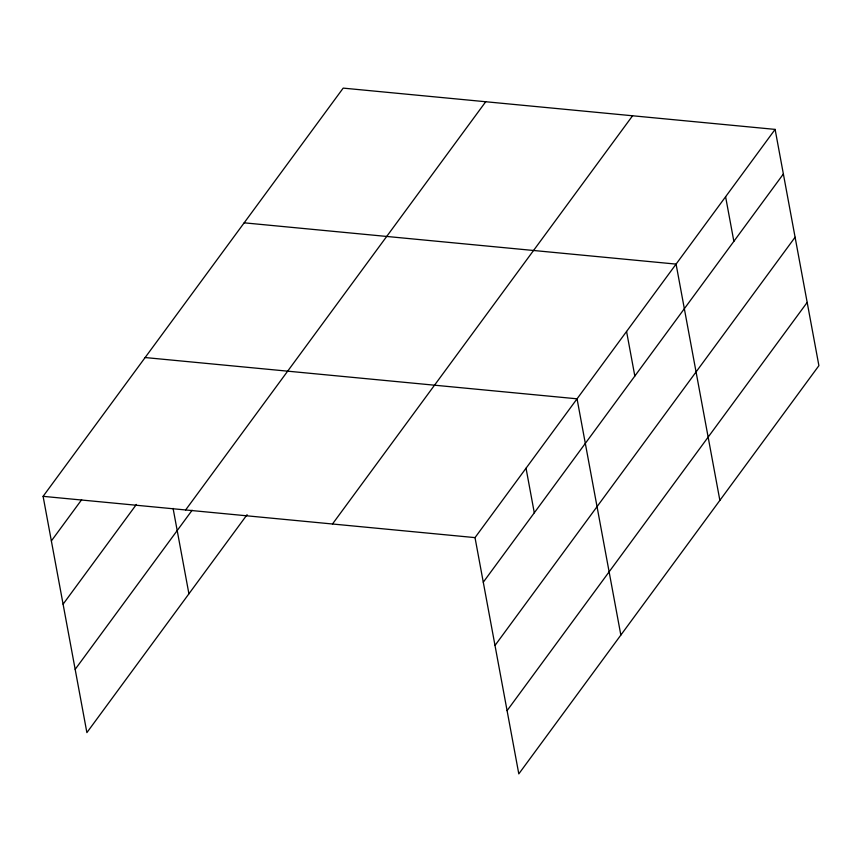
<?xml version="1.0" encoding="UTF-8"?>
<svg xmlns="http://www.w3.org/2000/svg" width="862" height="862" viewBox="0 0 862 862"><rect width="100%" height="100%" fill="white"/><g stroke="black" fill="none" stroke-linecap="round" stroke-linejoin="round"><path stroke-width="1.29" d="M247.082 514.689L86.89 732.603L43.1 496.34L343.195 88.118L775.11 129.397L818.9 365.66L518.805 773.882L475.016 537.619L775.11 129.397M51.364 540.927L81.653 499.723M63.088 604.187L136.422 504.421M185.632 509.959L485.726 101.738M75.166 669.354L192.129 510.239M332.484 523.999L632.579 115.767M483.28 582.206L783.375 173.984M495.003 645.455L795.098 237.233M507.082 710.633L807.177 302.411M244.161 222.827L676.077 264.106L719.867 500.369M145.128 357.547L577.055 398.815L620.845 635.089M43.1 496.34L475.016 537.619M725.599 196.751L733.864 241.338M626.566 331.461L634.831 376.047M526.035 468.217L534.3 512.804M173.09 508.397L188.918 593.81"/></g></svg>
